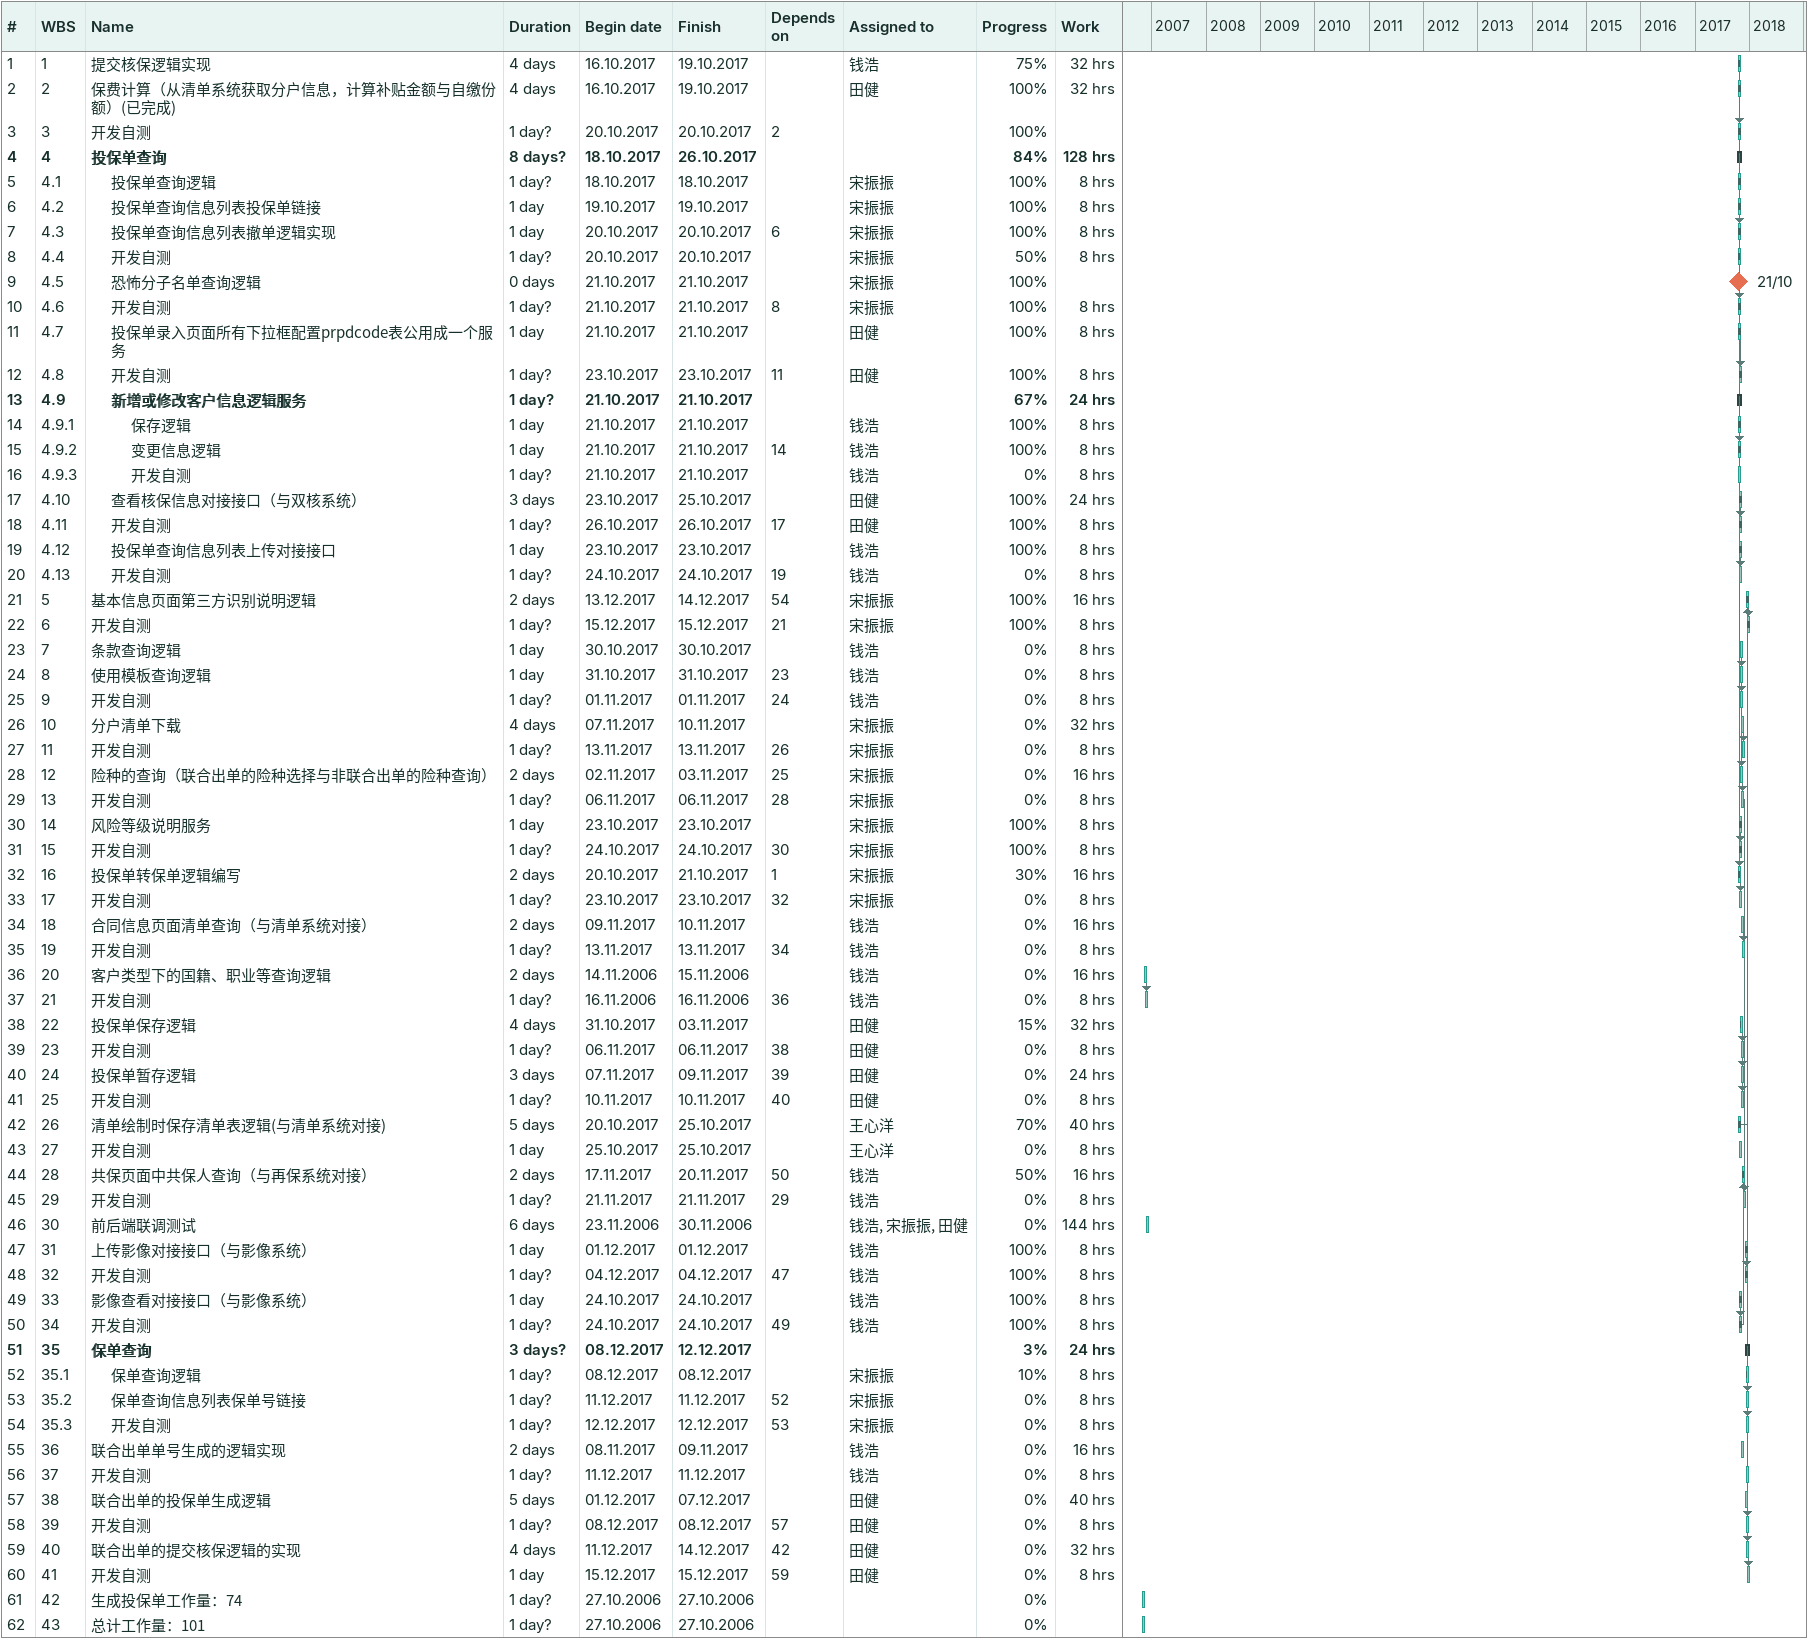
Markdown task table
| ID | WBS | Task | Duration | Start | Finish | Predecessors | Resources | % complete | Work (h) |
|---|---|---|---|---|---|---|---|---|---|
| 1 | 1 | 提交核保逻辑实现 | 4d | 2017-10-16 | 2017-10-19 |  | 钱浩 | 75 | 32 |
| 2 | 2 | 保费计算（从清单系统获取分户信息，计算补贴金额与自缴份额）(已完成) | 4d | 2017-10-16 | 2017-10-19 |  | 田健 | 100 | 32 |
| 3 | 3 | 开发自测 | 1d? | 2017-10-20 | 2017-10-20 | 2 |  | 100 |  |
| 4 | 4 | **投保单查询** | 8d? | 2017-10-18 | 2017-10-26 |  |  | 84 | 128 |
| 5 | 4.1 | 投保单查询逻辑 | 1d? | 2017-10-18 | 2017-10-18 |  | 宋振振 | 100 | 8 |
| 6 | 4.2 | 投保单查询信息列表投保单链接 | 1d | 2017-10-19 | 2017-10-19 |  | 宋振振 | 100 | 8 |
| 7 | 4.3 | 投保单查询信息列表撤单逻辑实现 | 1d | 2017-10-20 | 2017-10-20 | 6 | 宋振振 | 100 | 8 |
| 8 | 4.4 | 开发自测 | 1d? | 2017-10-20 | 2017-10-20 |  | 宋振振 | 50 | 8 |
| 9 | 4.5 | 恐怖分子名单查询逻辑 | 0d | 2017-10-21 | 2017-10-21 |  | 宋振振 | 100 |  |
| 10 | 4.6 | 开发自测 | 1d? | 2017-10-21 | 2017-10-21 | 8 | 宋振振 | 100 | 8 |
| 11 | 4.7 | 投保单录入页面所有下拉框配置prpdcode表公用成一个服务 | 1d | 2017-10-21 | 2017-10-21 |  | 田健 | 100 | 8 |
| 12 | 4.8 | 开发自测 | 1d? | 2017-10-23 | 2017-10-23 | 11 | 田健 | 100 | 8 |
| 13 | 4.9 | **新增或修改客户信息逻辑服务** | 1d? | 2017-10-21 | 2017-10-21 |  |  | 67 | 24 |
| 14 | 4.9.1 | 保存逻辑 | 1d | 2017-10-21 | 2017-10-21 |  | 钱浩 | 100 | 8 |
| 15 | 4.9.2 | 变更信息逻辑 | 1d | 2017-10-21 | 2017-10-21 | 14 | 钱浩 | 100 | 8 |
| 16 | 4.9.3 | 开发自测 | 1d? | 2017-10-21 | 2017-10-21 |  | 钱浩 | 0 | 8 |
| 17 | 4.10 | 查看核保信息对接接口（与双核系统） | 3d | 2017-10-23 | 2017-10-25 |  | 田健 | 100 | 24 |
| 18 | 4.11 | 开发自测 | 1d? | 2017-10-26 | 2017-10-26 | 17 | 田健 | 100 | 8 |
| 19 | 4.12 | 投保单查询信息列表上传对接接口 | 1d | 2017-10-23 | 2017-10-23 |  | 钱浩 | 100 | 8 |
| 20 | 4.13 | 开发自测 | 1d? | 2017-10-24 | 2017-10-24 | 19 | 钱浩 | 0 | 8 |
| 21 | 5 | 基本信息页面第三方识别说明逻辑 | 2d | 2017-12-13 | 2017-12-14 | 54 | 宋振振 | 100 | 16 |
| 22 | 6 | 开发自测 | 1d? | 2017-12-15 | 2017-12-15 | 21 | 宋振振 | 100 | 8 |
| 23 | 7 | 条款查询逻辑 | 1d | 2017-10-30 | 2017-10-30 |  | 钱浩 | 0 | 8 |
| 24 | 8 | 使用模板查询逻辑 | 1d | 2017-10-31 | 2017-10-31 | 23 | 钱浩 | 0 | 8 |
| 25 | 9 | 开发自测 | 1d? | 2017-11-01 | 2017-11-01 | 24 | 钱浩 | 0 | 8 |
| 26 | 10 | 分户清单下载 | 4d | 2017-11-07 | 2017-11-10 |  | 宋振振 | 0 | 32 |
| 27 | 11 | 开发自测 | 1d? | 2017-11-13 | 2017-11-13 | 26 | 宋振振 | 0 | 8 |
| 28 | 12 | 险种的查询（联合出单的险种选择与非联合出单的险种查询） | 2d | 2017-11-02 | 2017-11-03 | 25 | 宋振振 | 0 | 16 |
| 29 | 13 | 开发自测 | 1d? | 2017-11-06 | 2017-11-06 | 28 | 宋振振 | 0 | 8 |
| 30 | 14 | 风险等级说明服务 | 1d | 2017-10-23 | 2017-10-23 |  | 宋振振 | 100 | 8 |
| 31 | 15 | 开发自测 | 1d? | 2017-10-24 | 2017-10-24 | 30 | 宋振振 | 100 | 8 |
| 32 | 16 | 投保单转保单逻辑编写 | 2d | 2017-10-20 | 2017-10-21 | 1 | 宋振振 | 30 | 16 |
| 33 | 17 | 开发自测 | 1d? | 2017-10-23 | 2017-10-23 | 32 | 宋振振 | 0 | 8 |
| 34 | 18 | 合同信息页面清单查询（与清单系统对接） | 2d | 2017-11-09 | 2017-11-10 |  | 钱浩 | 0 | 16 |
| 35 | 19 | 开发自测 | 1d? | 2017-11-13 | 2017-11-13 | 34 | 钱浩 | 0 | 8 |
| 36 | 20 | 客户类型下的国籍、职业等查询逻辑 | 2d | 2006-11-14 | 2006-11-15 |  | 钱浩 | 0 | 16 |
| 37 | 21 | 开发自测 | 1d? | 2006-11-16 | 2006-11-16 | 36 | 钱浩 | 0 | 8 |
| 38 | 22 | 投保单保存逻辑 | 4d | 2017-10-31 | 2017-11-03 |  | 田健 | 15 | 32 |
| 39 | 23 | 开发自测 | 1d? | 2017-11-06 | 2017-11-06 | 38 | 田健 | 0 | 8 |
| 40 | 24 | 投保单暂存逻辑 | 3d | 2017-11-07 | 2017-11-09 | 39 | 田健 | 0 | 24 |
| 41 | 25 | 开发自测 | 1d? | 2017-11-10 | 2017-11-10 | 40 | 田健 | 0 | 8 |
| 42 | 26 | 清单绘制时保存清单表逻辑(与清单系统对接) | 5d | 2017-10-20 | 2017-10-25 |  | 王心洋 | 70 | 40 |
| 43 | 27 | 开发自测 | 1d | 2017-10-25 | 2017-10-25 |  | 王心洋 | 0 | 8 |
| 44 | 28 | 共保页面中共保人查询（与再保系统对接） | 2d | 2017-11-17 | 2017-11-20 | 50 | 钱浩 | 50 | 16 |
| 45 | 29 | 开发自测 | 1d? | 2017-11-21 | 2017-11-21 | 29 | 钱浩 | 0 | 8 |
| 46 | 30 | 前后端联调测试 | 6d | 2006-11-23 | 2006-11-30 |  | 钱浩, 宋振振, 田健 | 0 | 144 |
| 47 | 31 | 上传影像对接接口（与影像系统） | 1d | 2017-12-01 | 2017-12-01 |  | 钱浩 | 100 | 8 |
| 48 | 32 | 开发自测 | 1d? | 2017-12-04 | 2017-12-04 | 47 | 钱浩 | 100 | 8 |
| 49 | 33 | 影像查看对接接口（与影像系统） | 1d | 2017-10-24 | 2017-10-24 |  | 钱浩 | 100 | 8 |
| 50 | 34 | 开发自测 | 1d? | 2017-10-24 | 2017-10-24 | 49 | 钱浩 | 100 | 8 |
| 51 | 35 | **保单查询** | 3d? | 2017-12-08 | 2017-12-12 |  |  | 3 | 24 |
| 52 | 35.1 | 保单查询逻辑 | 1d? | 2017-12-08 | 2017-12-08 |  | 宋振振 | 10 | 8 |
| 53 | 35.2 | 保单查询信息列表保单号链接 | 1d? | 2017-12-11 | 2017-12-11 | 52 | 宋振振 | 0 | 8 |
| 54 | 35.3 | 开发自测 | 1d? | 2017-12-12 | 2017-12-12 | 53 | 宋振振 | 0 | 8 |
| 55 | 36 | 联合出单单号生成的逻辑实现 | 2d | 2017-11-08 | 2017-11-09 |  | 钱浩 | 0 | 16 |
| 56 | 37 | 开发自测 | 1d? | 2017-12-11 | 2017-12-11 |  | 钱浩 | 0 | 8 |
| 57 | 38 | 联合出单的投保单生成逻辑 | 5d | 2017-12-01 | 2017-12-07 |  | 田健 | 0 | 40 |
| 58 | 39 | 开发自测 | 1d? | 2017-12-08 | 2017-12-08 | 57 | 田健 | 0 | 8 |
| 59 | 40 | 联合出单的提交核保逻辑的实现 | 4d | 2017-12-11 | 2017-12-14 | 42 | 田健 | 0 | 32 |
| 60 | 41 | 开发自测 | 1d | 2017-12-15 | 2017-12-15 | 59 | 田健 | 0 | 8 |
| 61 | 42 | 生成投保单工作量：74 | 1d? | 2006-10-27 | 2006-10-27 |  |  | 0 |  |
| 62 | 43 | 总计工作量：101 | 1d? | 2006-10-27 | 2006-10-27 |  |  | 0 |  |
